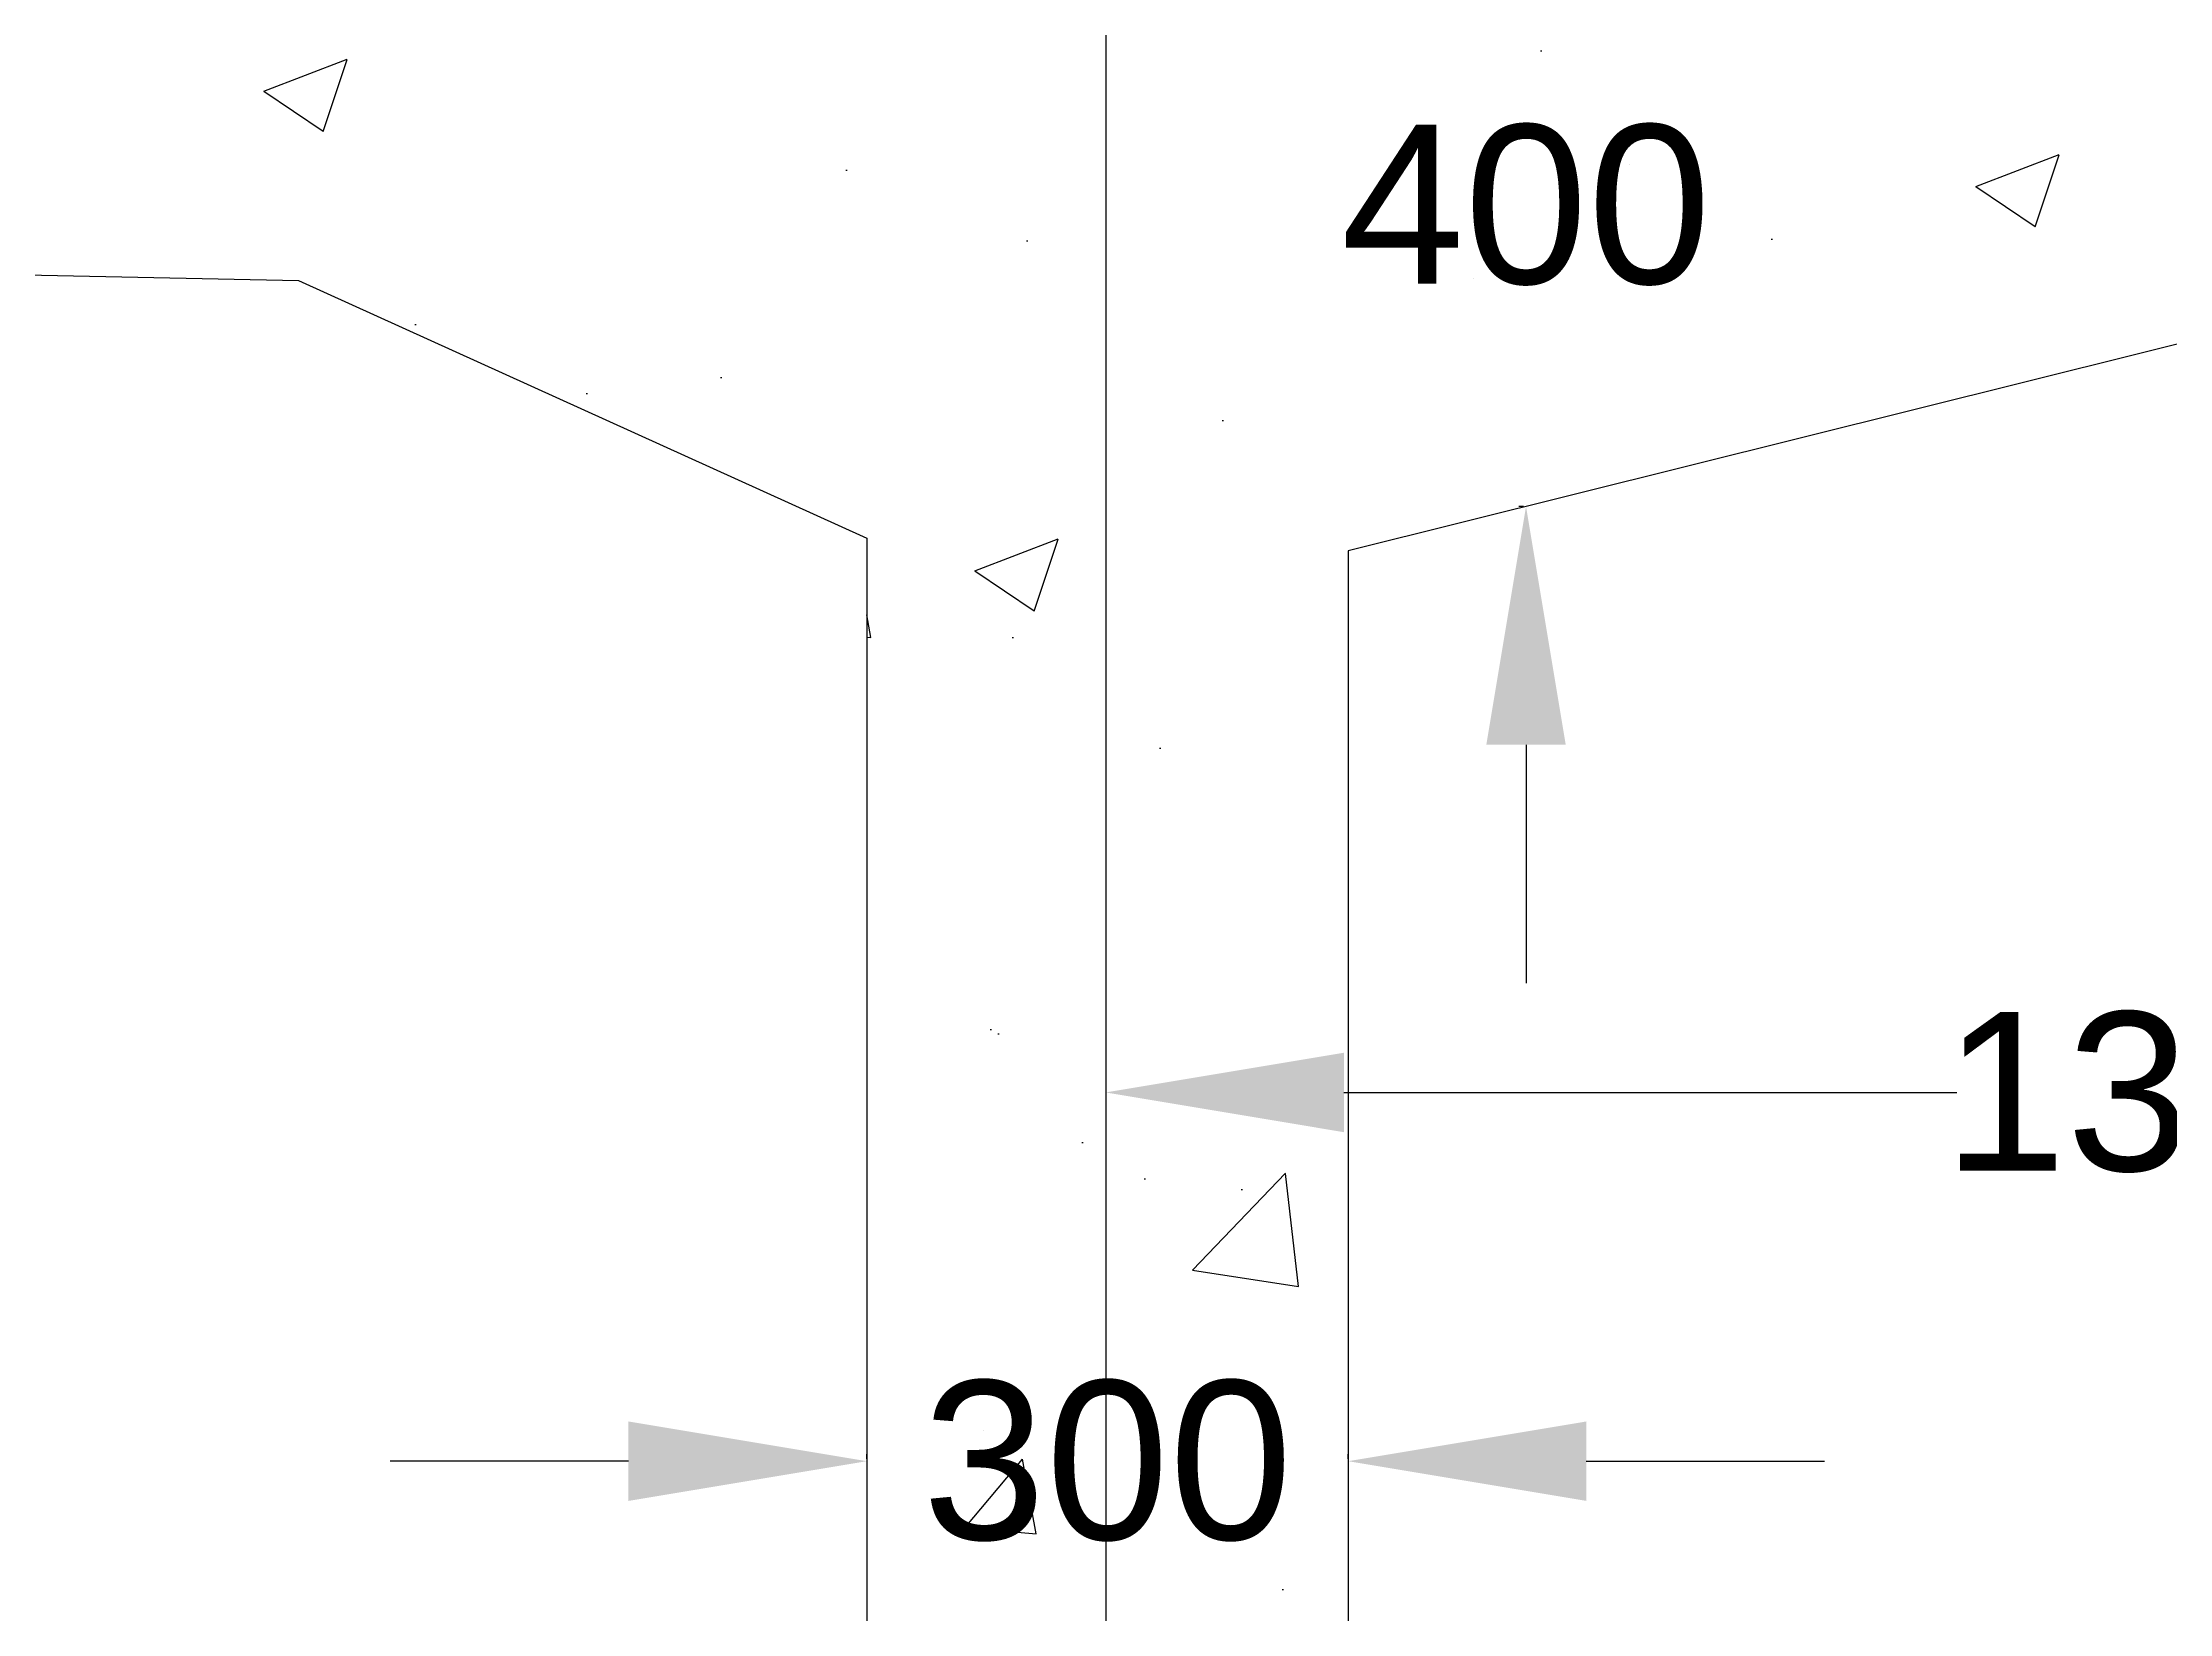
# Model space of a CAD drawing. Header units: inches. Extents: x 5487 to 6893, y 11 to 1027.
# Drawn here: x 6251.8 to 6305.4, y 869.8 to 909.3 of the extents above; entities that cross this region are included whole.
import ezdxf

# ---------------------------------------------------------------- set-up
doc = ezdxf.new("R2010")
doc.units = ezdxf.units.IN
doc.header["$MEASUREMENT"] = 0
doc.layers.add('DIMENSIONS', color=7, linetype='Continuous')
doc.styles.get("Standard").update_dxf_attribs({"font": 'arial.ttf', "height": 4})
doc.dimstyles.get("Standard").update_dxf_attribs({"dimtxt": 0.18, "dimasz": 6, "dimexe": 0.18, "dimexo": 0.0625, "dimgap": 0.09, "dimtad": 0, "dimtih": 1, "dimtoh": 1, "dimdec": 4, "dimzin": 0, "dimdsep": 46, "dimtxsty": 'Standard', "dimcen": 0.09, "dimadec": 0, "dimazin": 0, "dimtfac": 1, "dimtdec": 4, "dimtofl": 0, "dimtmove": 0, "dimatfit": 3, "dimfxl": 1, "dimtolj": 1, "dimtzin": 0, "dimarcsym": 0})

# ---------------------------------------------------------------- blocks, each defined once
blk = doc.blocks.new('*D33')
at = {"layer": 'Defpoints', "color": 0, "transparency": 16777216}
for p in [(6289.827, 912.797), (6289.154, 897.632), (6289.154, 897.632)]:
    blk.add_point(p, dxfattribs=at)
at = {"layer": 'DIMENSIONS', "color": 0, "lineweight": -2, "transparency": 16777216}
for p, q in [((6289.154, 918.797), (6289.154, 924.797)), ((6289.764, 912.797), (6288.974, 912.797)), ((6289.092, 897.632), (6288.974, 897.632)), ((6289.154, 891.632), (6289.154, 885.632))]:
    blk.add_line(p, q, dxfattribs=at)
at = {"layer": 'DIMENSIONS', "color": 0, "transparency": 16777216}
for points in [[(6288.154, 918.797), (6290.154, 918.797), (6289.154, 912.797)], [(6288.154, 891.632), (6290.154, 891.632), (6289.154, 897.632)]]:
    blk.add_solid(points, dxfattribs=at)
at = {"layer": 'DIMENSIONS', "color": 0, "transparency": 16777216, "insert": (6289.154, 905.215), "char_height": 4, "attachment_point": 5}
blk.add_mtext('\\A1;400', dxfattribs=at)
blk = doc.blocks.new('*D34')
at = {"layer": 'Defpoints', "color": 0, "transparency": 16777216}
for p in [(6333.172, 908.6), (6278.568, 883.565), (6333.172, 882.878)]:
    blk.add_point(p, dxfattribs=at)
at = {"layer": 'DIMENSIONS', "color": 0, "lineweight": -2, "transparency": 16777216}
for p, q in [((6333.172, 908.537), (6333.172, 882.698)), ((6278.568, 883.502), (6278.568, 882.698)), ((6284.568, 882.878), (6300.003, 882.878)), ((6327.172, 882.878), (6311.738, 882.878))]:
    blk.add_line(p, q, dxfattribs=at)
at = {"layer": 'DIMENSIONS', "color": 0, "transparency": 16777216}
for points in [[(6284.568, 883.878), (6284.568, 881.878), (6278.568, 882.878)], [(6327.172, 883.878), (6327.172, 881.878), (6333.172, 882.878)]]:
    blk.add_solid(points, dxfattribs=at)
at = {"layer": 'DIMENSIONS', "color": 0, "transparency": 16777216, "insert": (6305.87, 882.878), "char_height": 4, "attachment_point": 5}
blk.add_mtext('\\A1;1350', dxfattribs=at)
blk = doc.blocks.new('*D35')
at = {"layer": 'Defpoints', "color": 0, "transparency": 16777216}
for p in [(6272.551, 873.594), (6284.672, 873.594), (6284.672, 873.594)]:
    blk.add_point(p, dxfattribs=at)
at = {"layer": 'DIMENSIONS', "color": 0, "lineweight": -2, "transparency": 16777216}
for p, q in [((6266.551, 873.594), (6260.551, 873.594)), ((6272.551, 873.656), (6272.551, 873.774)), ((6284.672, 873.656), (6284.672, 873.774)), ((6290.672, 873.594), (6296.672, 873.594))]:
    blk.add_line(p, q, dxfattribs=at)
at = {"layer": 'DIMENSIONS', "color": 0, "transparency": 16777216}
for points in [[(6266.551, 874.594), (6266.551, 872.594), (6272.551, 873.594)], [(6290.672, 874.594), (6290.672, 872.594), (6284.672, 873.594)]]:
    blk.add_solid(points, dxfattribs=at)
at = {"layer": 'DIMENSIONS', "color": 0, "transparency": 16777216, "insert": (6278.612, 873.594), "char_height": 4, "attachment_point": 5}
blk.add_mtext('\\A1;300', dxfattribs=at)

msp = doc.modelspace()

# ---------------------------------------------------------------- hatches: boundary and pattern name
h = msp.add_hatch()
h.set_pattern_fill('AR-CONC', color=0, scale=3, style=0)
h.set_pattern_definition([(50, (0, 0), (21.517805, -1.882564), [2.25, -24.75]), (355, (0, 0), (-4.16254, 22.565764), [1.8, -19.8]), (100.4514, (1.793, -0.157), (17.35528, 20.683186), [1.912206, -21.03426]), (46.1842, (0, 6), (32.01723, -4.96557), [3.375, -37.125]), (96.6356, (2.668, 5.586), (28.03988, 29.22354), [2.86831, -31.55139]), (351.1842, (0, 6), (28.03986, 29.22356), [2.7, -29.7]), (21, (3, 4.5), (17.90721, -12.078567), [2.25, -24.75]), (326, (3, 4.5), (7.29946, 21.7545), [1.8, -19.8]), (71.4514, (4.492, 3.493), (25.20668, 9.675915), [1.912206, -21.03426]), (37.5, (0, 0), (0.364796, 9.986816), [0, -19.56, 0, -20.1, 0, -19.875]), (7.5, (0, 0), (7.892086, 11.832351), [0, -11.46, 0, -19.11, 0, -7.575]), (327.5, (-6.69, 0), (16.014673, -0.676646), [0, -7.5, 0, -23.4, 0, -31.05]), (317.5, (-9.69, 0), (17.495585, 3.00315), [0, -9.75, 0, -15.54, 0, -22.05])])
h.paths.add_polyline_path([(6284.67205, 896.51554), (6333.17195, 908.59992), (6333.17195, 923.58609), (6313.71336, 923.58609), (6313.71336, 912.26437), (6278.56837, 913.04792), (6278.56837, 853.4622), (6284.67205, 853.4622)])
h.paths.add_polyline_path([(6278.56837, 913.04792), (6227.96849, 914.17604), (6177.92077, 912.85209), (6177.92077, 853.62988), (6183.8493, 853.62988), (6183.8493, 895.68803), (6197.53644, 903.13006), (6227.88724, 903.9491), (6258.24212, 903.32434), (6272.55128, 896.83383), (6272.55128, 853.4622), (6278.56837, 853.4622)])
h.paths.add_polyline_path([(6177.92077, 912.85209), (6143.23894, 911.93463), (6143.23894, 923.4568), (6123.98739, 923.4568), (6123.98739, 908.32691), (6172.24676, 896.54701), (6172.24676, 853.62988), (6177.92077, 853.62988)])

# ---------------------------------------------------------------- linework, layer by layer
at = {"color": 0}
for points in [[(6172.24676, 853.62988), (6172.24676, 896.54701), (6123.98739, 908.32691), (6123.98739, 923.4568), (6143.23894, 923.4568), (6143.23894, 911.93463), (6227.96849, 914.17604), (6313.71336, 912.26437), (6313.71336, 923.58609), (6333.17195, 923.58609), (6333.17195, 908.59992), (6284.67205, 896.51554), (6284.67205, 853.4622)], [(6278.56837, 921.91994), (6278.56837, 839.96777)], [(6183.8493, 853.62988), (6183.8493, 895.68803), (6197.53644, 903.13006), (6227.88724, 903.9491), (6258.24212, 903.32434), (6272.55128, 896.83383), (6272.55128, 853.4622)]]:
    msp.add_lwpolyline(points, dxfattribs=at)

# ---------------------------------------------------------------- dimensions: what is measured, and where the dimension line sits
at = {"layer": 'DIMENSIONS', "color": 0}
dim = msp.add_linear_dim(base=(6289.15408, 897.6323), p1=(6289.82656, 912.79692), p2=(6289.15408, 897.6323), angle=90, text='400', dimstyle='Standard', dxfattribs=at)
dim.commit()
dim.dimension.update_dxf_attribs({"geometry": '*D33', "text_midpoint": (6289.15408, 905.21461), "dimtype": 160})
for base, p1, p2, text, picture, middle in [((6333.17195, 882.87769), (6278.56837, 883.5645), (6333.17195, 908.59992), '1350', '*D34', (6305.87016, 882.87769)), ((6284.67205, 873.59386), (6272.55128, 873.59386), (6284.67205, 873.59386), '300', '*D35', (6278.61167, 873.59386))]:
    dim = msp.add_linear_dim(base=base, p1=p1, p2=p2, text=text, dimstyle='Standard', dxfattribs=at)
    dim.commit()
    dim.dimension.update_dxf_attribs({"geometry": picture, "text_midpoint": middle})

doc.saveas('drawing.dxf')
